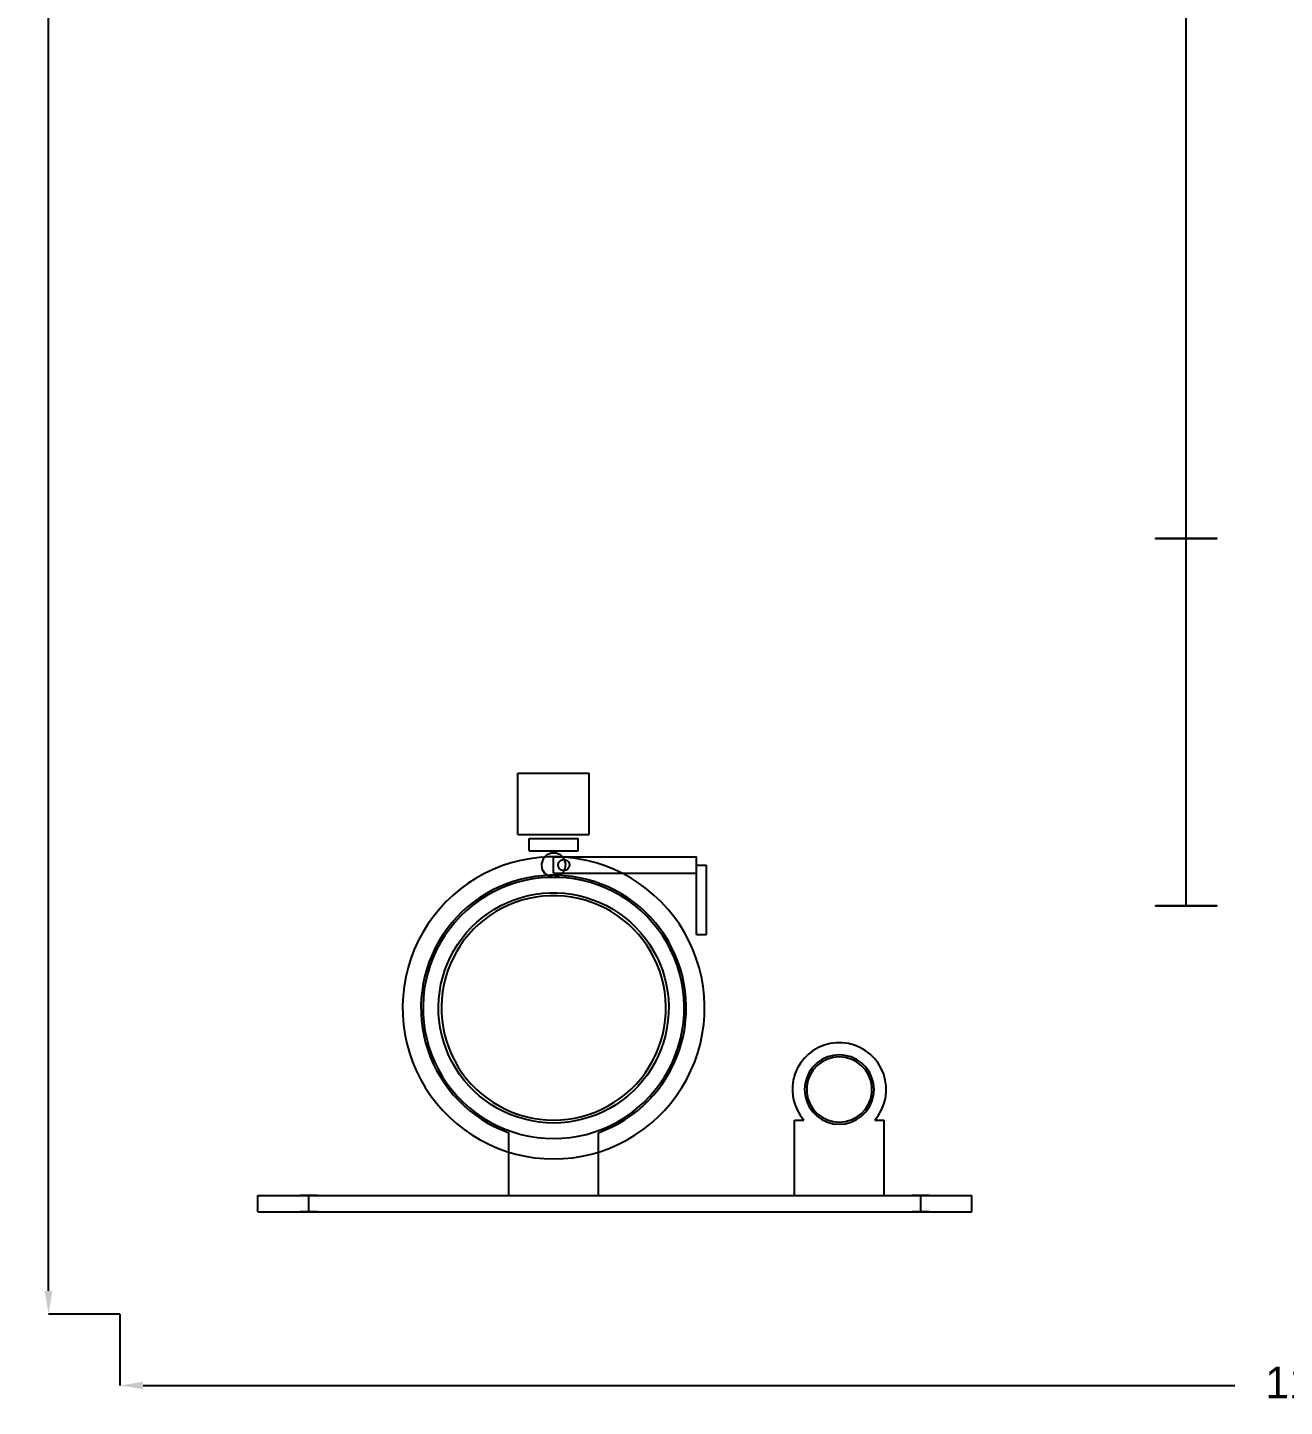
# Model space of a CAD drawing. Header units: millimetres. Extents: x -45 to 3370, y -2176 to 1921.
# Drawn here: x 2139 to 2755, y -45 to 630 of the extents above; entities that cross this region are included whole.
import ezdxf

# ---------------------------------------------------------------- set-up
doc = ezdxf.new("R2010")
doc.units = ezdxf.units.MM
doc.layers.add('DIMENSIONS', color=7, linetype='Continuous')
doc.layers.add('RIGHT', color=7, linetype='Continuous')
doc.dimstyles.get("Standard").update_dxf_attribs({"dimtxt": 2.5, "dimasz": 2.5, "dimexe": 1.25, "dimexo": 0.625, "dimtad": 1, "dimcen": 2.5, "dimazin": 3, "dimtfac": 1, "dimtmove": 0, "dimatfit": 3})

# ---------------------------------------------------------------- blocks, each defined once
blk = doc.blocks.new('_CLOSEDFILLED')
at = {"color": 0, "linetype": 'BYBLOCK'}
blk.add_solid([(-1, 0.164), (0, 0), (-1, -0.164)], dxfattribs=at)
blk = doc.blocks.new('*D5')
at = {"color": 7}
for p, q in [((2184, 0), (2184, -35)), ((3370.5, 0), (3370.5, -35)), ((2195.3, -35), (2730.31, -35)), ((2824.19, -35), (3359.2, -35))]:
    blk.add_line(p, q, dxfattribs=at)
at = {"layer": 'Defpoints'}
for p in [(2184, 0), (3370.5, 0), (2184, -35)]:
    blk.add_point(p, dxfattribs=at)
at = {"layer": 'DIMENSIONS', "color": 7, "xscale": 11.3, "yscale": 11.3, "rotation": 180}
blk.add_blockref('_CLOSEDFILLED', (2184, -35), dxfattribs=at)
at = {"layer": 'DIMENSIONS', "color": 7, "xscale": 11.3, "yscale": 11.3}
blk.add_blockref('_CLOSEDFILLED', (3370.5, -35), dxfattribs=at)
at = {"layer": 'DIMENSIONS', "color": 7, "insert": (2777.25, -35), "char_height": 15.646, "attachment_point": 5}
blk.add_mtext('1186,5', dxfattribs=at)
blk = doc.blocks.new('*D6')
at = {"color": 7}
for p, q in [((2184, 1880), (2149, 1880)), ((2149, 971.29), (2149, 1868.7)), ((2149, 11.3), (2149, 908.71)), ((2184, 0), (2149, 0))]:
    blk.add_line(p, q, dxfattribs=at)
at = {"layer": 'Defpoints'}
for p in [(2184, 1880), (2149, 0), (2184, 0)]:
    blk.add_point(p, dxfattribs=at)
at = {"layer": 'DIMENSIONS', "color": 7, "xscale": 11.3, "yscale": 11.3}
for p, rotation in [((2149, 1880), 90), ((2149, 0), 270)]:
    blk.add_blockref('_CLOSEDFILLED', p, dxfattribs=dict(at, rotation=rotation))
at = {"layer": 'DIMENSIONS', "color": 7, "insert": (2149, 940), "char_height": 15.646, "attachment_point": 5, "rotation": 90}
blk.add_mtext('1880', dxfattribs=at)

msp = doc.modelspace()

# ---------------------------------------------------------------- linework, layer by layer
at = {"layer": 'RIGHT'}
for points in [[(2706.5, 380), (2706.5, 1450)], [(2706.5, 380), (2709.426, 380), (2712.24, 380), (2714.834, 380), (2717.107, 380), (2718.972, 380), (2720.358, 380), (2721.212, 380), (2721.5, 380), (2721.212, 380), (2720.358, 380), (2718.972, 380), (2717.107, 380), (2714.834, 380), (2712.24, 380), (2709.426, 380), (2706.5, 380), (2703.574, 380), (2700.76, 380), (2698.166, 380), (2695.893, 380), (2694.028, 380), (2692.642, 380), (2691.788, 380), (2691.5, 380), (2691.788, 380), (2692.642, 380), (2694.028, 380), (2695.893, 380), (2698.166, 380), (2700.76, 380), (2703.574, 380), (2706.5, 380)], [(2706.5, 380), (2708.127, 380), (2709.473, 380), (2710.304, 380), (2710.478, 380), (2709.964, 380), (2708.851, 380), (2707.332, 380), (2705.668, 380), (2704.149, 380), (2703.036, 380), (2702.522, 380), (2702.696, 380), (2703.527, 380), (2704.873, 380), (2706.5, 380)], [(2706.5, 200), (2706.5, 380)], [(2379, 235), (2379, 265)], [(2379, 265), (2414, 265)], [(2379, 235), (2379, 265)], [(2379, 265), (2414, 265)], [(2414, 235), (2414, 265)], [(2414, 235), (2414, 265)], [(2379, 235), (2414, 235)], [(2379, 235), (2414, 235)], [(2384.5, 227), (2384.5, 233)], [(2384.5, 233), (2408.5, 233)], [(2384.5, 227), (2384.5, 233)], [(2384.5, 233), (2408.5, 233)], [(2408.5, 227), (2408.5, 233)], [(2408.5, 227), (2408.5, 233)], [(2396.5, 76), (2401.193, 76.149), (2405.868, 76.595), (2410.505, 77.337), (2415.085, 78.372), (2419.59, 79.695), (2424.003, 81.301), (2428.305, 83.183), (2432.479, 85.335), (2436.507, 87.747), (2440.375, 90.41), (2444.066, 93.313), (2447.566, 96.444), (2450.86, 99.79), (2453.935, 103.339), (2456.779, 107.076), (2459.38, 110.985), (2461.728, 115.052), (2463.813, 119.259), (2465.627, 123.59), (2467.163, 128.028), (2468.414, 132.554), (2469.376, 137.15), (2470.044, 141.798), (2470.416, 146.479), (2470.491, 151.174), (2470.267, 155.864), (2469.747, 160.531), (2468.931, 165.156), (2467.824, 169.719), (2466.43, 174.203), (2464.754, 178.59), (2462.804, 182.861), (2460.586, 187), (2458.11, 190.99), (2455.386, 194.815), (2452.425, 198.46), (2449.239, 201.909), (2445.841, 205.15), (2442.244, 208.168), (2438.462, 210.952), (2434.512, 213.491), (2430.409, 215.774), (2426.169, 217.792), (2421.809, 219.537), (2417.348, 221.002), (2412.803, 222.182), (2408.192, 223.07), (2403.534, 223.665), (2398.848, 223.963), (2394.152, 223.963), (2389.466, 223.665), (2384.808, 223.07), (2380.197, 222.182), (2375.652, 221.002), (2371.191, 219.537), (2366.831, 217.792), (2362.591, 215.774), (2358.488, 213.491), (2354.538, 210.952), (2350.756, 208.168), (2347.159, 205.15), (2343.761, 201.909), (2340.575, 198.46), (2337.614, 194.815), (2334.89, 190.99), (2332.414, 187), (2330.196, 182.861), (2328.246, 178.59), (2326.57, 174.203), (2325.176, 169.719), (2324.069, 165.156), (2323.253, 160.531), (2322.733, 155.864), (2322.509, 151.174), (2322.584, 146.479), (2322.956, 141.798), (2323.624, 137.15), (2324.586, 132.554), (2325.837, 128.028), (2327.373, 123.59), (2329.187, 119.259), (2331.272, 115.052), (2333.62, 110.985), (2336.221, 107.076), (2339.065, 103.339), (2342.14, 99.79), (2345.434, 96.444), (2348.934, 93.313), (2352.625, 90.41), (2356.493, 87.747), (2360.521, 85.335), (2364.695, 83.183), (2368.997, 81.301), (2373.41, 79.695), (2377.915, 78.372), (2382.495, 77.337), (2387.132, 76.595), (2391.807, 76.149), (2396.5, 76)], [(2396.5, 76), (2401.193, 76.149), (2405.868, 76.595), (2410.505, 77.337), (2415.085, 78.372), (2419.59, 79.695), (2424.003, 81.301), (2428.305, 83.183), (2432.479, 85.335), (2436.507, 87.747), (2440.375, 90.41), (2444.066, 93.313), (2447.566, 96.444), (2450.86, 99.79), (2453.935, 103.339), (2456.779, 107.076), (2459.38, 110.985), (2461.728, 115.052), (2463.813, 119.259), (2465.627, 123.59), (2467.163, 128.028), (2468.414, 132.554), (2469.376, 137.15), (2470.044, 141.798), (2470.416, 146.479), (2470.491, 151.174), (2470.267, 155.864), (2469.747, 160.531), (2468.931, 165.156), (2467.824, 169.719), (2466.43, 174.203), (2464.754, 178.59), (2462.804, 182.861), (2460.586, 187), (2458.11, 190.99), (2455.386, 194.815), (2452.425, 198.46), (2449.239, 201.909), (2445.841, 205.15), (2442.244, 208.168), (2438.462, 210.952), (2434.512, 213.491), (2430.409, 215.774), (2426.169, 217.792), (2421.809, 219.537), (2417.348, 221.002), (2412.803, 222.182), (2408.192, 223.07), (2403.534, 223.665), (2398.848, 223.963), (2394.152, 223.963), (2389.466, 223.665), (2384.808, 223.07), (2380.197, 222.182), (2375.652, 221.002), (2371.191, 219.537), (2366.831, 217.792), (2362.591, 215.774), (2358.488, 213.491), (2354.538, 210.952), (2350.756, 208.168), (2347.159, 205.15), (2343.761, 201.909), (2340.575, 198.46), (2337.614, 194.815), (2334.89, 190.99), (2332.414, 187), (2330.196, 182.861), (2328.246, 178.59), (2326.57, 174.203), (2325.176, 169.719), (2324.069, 165.156), (2323.253, 160.531), (2322.733, 155.864), (2322.509, 151.174), (2322.584, 146.479), (2322.956, 141.798), (2323.624, 137.15), (2324.586, 132.554), (2325.837, 128.028), (2327.373, 123.59), (2329.187, 119.259), (2331.272, 115.052), (2333.62, 110.985), (2336.221, 107.076), (2339.065, 103.339), (2342.14, 99.79), (2345.434, 96.444), (2348.934, 93.313), (2352.625, 90.41), (2356.493, 87.747), (2360.521, 85.335), (2364.695, 83.183), (2368.997, 81.301), (2373.41, 79.695), (2377.915, 78.372), (2382.495, 77.337), (2387.132, 76.595), (2391.807, 76.149), (2396.5, 76)], [(2384.5, 227), (2408.5, 227)], [(2384.5, 227), (2408.5, 227)], [(2396.5, 214), (2398.94, 214.519), (2400.959, 215.985), (2402.206, 218.146), (2402.467, 220.627), (2401.696, 223), (2400.027, 224.854), (2397.747, 225.869), (2395.253, 225.869), (2392.973, 224.854), (2391.304, 223), (2390.533, 220.627), (2390.794, 218.146), (2392.041, 215.985), (2394.06, 214.519), (2396.5, 214)], [(2396.5, 214), (2398.94, 214.519), (2400.959, 215.985), (2402.206, 218.146), (2402.467, 220.627), (2401.696, 223), (2400.027, 224.854), (2397.747, 225.869), (2395.253, 225.869), (2392.973, 224.854), (2391.304, 223), (2390.533, 220.627), (2390.794, 218.146), (2392.041, 215.985), (2394.06, 214.519), (2396.5, 214)], [(2396.5, 216), (2396.5, 224)], [(2396.5, 224), (2466.5, 224)], [(2396.5, 216), (2396.5, 224)], [(2396.5, 224), (2466.5, 224)], [(2466.5, 216), (2466.5, 224)], [(2466.5, 216), (2466.5, 224)], [(2401.5, 217.25), (2400.381, 217.488), (2399.456, 218.16), (2398.885, 219.15), (2398.765, 220.287), (2399.118, 221.375), (2399.884, 222.225), (2400.928, 222.69), (2402.072, 222.69), (2403.116, 222.225), (2403.882, 221.375), (2404.235, 220.287), (2404.115, 219.15), (2403.544, 218.16), (2402.619, 217.488), (2401.5, 217.25)], [(2401.5, 217.25), (2400.381, 217.488), (2399.456, 218.16), (2398.885, 219.15), (2398.765, 220.287), (2399.118, 221.375), (2399.884, 222.225), (2400.928, 222.69), (2402.072, 222.69), (2403.116, 222.225), (2403.882, 221.375), (2404.235, 220.287), (2404.115, 219.15), (2403.544, 218.16), (2402.619, 217.488), (2401.5, 217.25)], [(2466.5, 186), (2466.5, 220)], [(2466.5, 220), (2471.5, 220)], [(2466.5, 186), (2466.5, 220)], [(2466.5, 220), (2471.5, 220)], [(2471.5, 186), (2471.5, 220)], [(2471.5, 186), (2471.5, 220)], [(2418.5, 88.836), (2421.918, 90.176), (2425.255, 91.707), (2428.501, 93.423), (2431.644, 95.32), (2434.675, 97.392), (2437.585, 99.631), (2440.363, 102.031), (2443.002, 104.584), (2445.492, 107.282), (2447.825, 110.116), (2449.995, 113.078), (2451.995, 116.157), (2453.817, 119.345), (2455.456, 122.63), (2456.908, 126.002), (2458.166, 129.451), (2459.228, 132.966), (2460.09, 136.534), (2460.749, 140.146), (2461.203, 143.789), (2461.45, 147.453), (2461.49, 151.124), (2461.323, 154.791), (2460.949, 158.444), (2460.37, 162.069), (2459.586, 165.656), (2458.602, 169.193), (2457.419, 172.669), (2456.042, 176.072), (2454.475, 179.392), (2452.723, 182.619), (2450.792, 185.741), (2448.687, 188.75), (2446.416, 191.634), (2443.986, 194.386), (2441.404, 196.996), (2438.679, 199.457), (2435.819, 201.759), (2432.834, 203.897), (2429.733, 205.862), (2426.526, 207.649), (2423.223, 209.253), (2419.835, 210.667), (2416.372, 211.888), (2412.846, 212.911), (2409.268, 213.734), (2405.649, 214.353), (2402.001, 214.767), (2398.336, 214.974), (2394.664, 214.974), (2390.999, 214.767), (2387.351, 214.353), (2383.732, 213.734), (2380.154, 212.911), (2376.628, 211.888), (2373.165, 210.667), (2369.777, 209.253), (2366.474, 207.649), (2363.267, 205.862), (2360.166, 203.897), (2357.181, 201.759), (2354.321, 199.457), (2351.596, 196.996), (2349.014, 194.386), (2346.584, 191.634), (2344.313, 188.75), (2342.208, 185.741), (2340.277, 182.619), (2338.525, 179.392), (2336.958, 176.072), (2335.581, 172.669), (2334.398, 169.193), (2333.414, 165.656), (2332.63, 162.069), (2332.051, 158.444), (2331.677, 154.791), (2331.51, 151.124), (2331.55, 147.453), (2331.797, 143.789), (2332.251, 140.146), (2332.91, 136.534), (2333.772, 132.966), (2334.834, 129.451), (2336.092, 126.002), (2337.544, 122.63), (2339.183, 119.345), (2341.005, 116.157), (2343.005, 113.078), (2345.175, 110.116), (2347.508, 107.282), (2349.998, 104.584), (2352.637, 102.031), (2355.415, 99.631), (2358.325, 97.392), (2361.356, 95.32), (2364.499, 93.423), (2367.745, 91.707), (2371.082, 90.176), (2374.5, 88.836)], [(2418.5, 88.836), (2421.918, 90.176), (2425.255, 91.707), (2428.501, 93.423), (2431.644, 95.32), (2434.675, 97.392), (2437.585, 99.631), (2440.363, 102.031), (2443.002, 104.584), (2445.492, 107.282), (2447.825, 110.116), (2449.995, 113.078), (2451.995, 116.157), (2453.817, 119.345), (2455.456, 122.63), (2456.908, 126.002), (2458.166, 129.451), (2459.228, 132.966), (2460.09, 136.534), (2460.749, 140.146), (2461.203, 143.789), (2461.45, 147.453), (2461.49, 151.124), (2461.323, 154.791), (2460.949, 158.444), (2460.37, 162.069), (2459.586, 165.656), (2458.602, 169.193), (2457.419, 172.669), (2456.042, 176.072), (2454.475, 179.392), (2452.723, 182.619), (2450.792, 185.741), (2448.687, 188.75), (2446.416, 191.634), (2443.986, 194.386), (2441.404, 196.996), (2438.679, 199.457), (2435.819, 201.759), (2432.834, 203.897), (2429.733, 205.862), (2426.526, 207.649), (2423.223, 209.253), (2419.835, 210.667), (2416.372, 211.888), (2412.846, 212.911), (2409.268, 213.734), (2405.649, 214.353), (2402.001, 214.767), (2398.336, 214.974), (2394.664, 214.974), (2390.999, 214.767), (2387.351, 214.353), (2383.732, 213.734), (2380.154, 212.911), (2376.628, 211.888), (2373.165, 210.667), (2369.777, 209.253), (2366.474, 207.649), (2363.267, 205.862), (2360.166, 203.897), (2357.181, 201.759), (2354.321, 199.457), (2351.596, 196.996), (2349.014, 194.386), (2346.584, 191.634), (2344.313, 188.75), (2342.208, 185.741), (2340.277, 182.619), (2338.525, 179.392), (2336.958, 176.072), (2335.581, 172.669), (2334.398, 169.193), (2333.414, 165.656), (2332.63, 162.069), (2332.051, 158.444), (2331.677, 154.791), (2331.51, 151.124), (2331.55, 147.453), (2331.797, 143.789), (2332.251, 140.146), (2332.91, 136.534), (2333.772, 132.966), (2334.834, 129.451), (2336.092, 126.002), (2337.544, 122.63), (2339.183, 119.345), (2341.005, 116.157), (2343.005, 113.078), (2345.175, 110.116), (2347.508, 107.282), (2349.998, 104.584), (2352.637, 102.031), (2355.415, 99.631), (2358.325, 97.392), (2361.356, 95.32), (2364.499, 93.423), (2367.745, 91.707), (2371.082, 90.176), (2374.5, 88.836)], [(2418.5, 88.836), (2421.918, 90.176), (2425.255, 91.707), (2428.501, 93.423), (2431.644, 95.32), (2434.675, 97.392), (2437.585, 99.631), (2440.363, 102.031), (2443.002, 104.584), (2445.492, 107.282), (2447.825, 110.116), (2449.995, 113.078), (2451.995, 116.157), (2453.817, 119.345), (2455.456, 122.63), (2456.908, 126.002), (2458.166, 129.451), (2459.228, 132.966), (2460.09, 136.534), (2460.749, 140.146), (2461.203, 143.789), (2461.45, 147.453), (2461.49, 151.124), (2461.323, 154.791), (2460.949, 158.444), (2460.37, 162.069), (2459.586, 165.656), (2458.602, 169.193), (2457.419, 172.669), (2456.042, 176.072), (2454.475, 179.392), (2452.723, 182.619), (2450.792, 185.741), (2448.687, 188.75), (2446.416, 191.634), (2443.986, 194.386), (2441.404, 196.996), (2438.679, 199.457), (2435.819, 201.759), (2432.834, 203.897), (2429.733, 205.862), (2426.526, 207.649), (2423.223, 209.253), (2419.835, 210.667), (2416.372, 211.888), (2412.846, 212.911), (2409.268, 213.734), (2405.649, 214.353), (2402.001, 214.767), (2398.336, 214.974), (2394.664, 214.974), (2390.999, 214.767), (2387.351, 214.353), (2383.732, 213.734), (2380.154, 212.911), (2376.628, 211.888), (2373.165, 210.667), (2369.777, 209.253), (2366.474, 207.649), (2363.267, 205.862), (2360.166, 203.897), (2357.181, 201.759), (2354.321, 199.457), (2351.596, 196.996), (2349.014, 194.386), (2346.584, 191.634), (2344.313, 188.75), (2342.208, 185.741), (2340.277, 182.619), (2338.525, 179.392), (2336.958, 176.072), (2335.581, 172.669), (2334.398, 169.193), (2333.414, 165.656), (2332.63, 162.069), (2332.051, 158.444), (2331.677, 154.791), (2331.51, 151.124), (2331.55, 147.453), (2331.797, 143.789), (2332.251, 140.146), (2332.91, 136.534), (2333.772, 132.966), (2334.834, 129.451), (2336.092, 126.002), (2337.544, 122.63), (2339.183, 119.345), (2341.005, 116.157), (2343.005, 113.078), (2345.175, 110.116), (2347.508, 107.282), (2349.998, 104.584), (2352.637, 102.031), (2355.415, 99.631), (2358.325, 97.392), (2361.356, 95.32), (2364.499, 93.423), (2367.745, 91.707), (2371.082, 90.176), (2374.5, 88.836)], [(2418.5, 88.836), (2421.918, 90.176), (2425.255, 91.707), (2428.501, 93.423), (2431.644, 95.32), (2434.675, 97.392), (2437.585, 99.631), (2440.363, 102.031), (2443.002, 104.584), (2445.492, 107.282), (2447.825, 110.116), (2449.995, 113.078), (2451.995, 116.157), (2453.817, 119.345), (2455.456, 122.63), (2456.908, 126.002), (2458.166, 129.451), (2459.228, 132.966), (2460.09, 136.534), (2460.749, 140.146), (2461.203, 143.789), (2461.45, 147.453), (2461.49, 151.124), (2461.323, 154.791), (2460.949, 158.444), (2460.37, 162.069), (2459.586, 165.656), (2458.602, 169.193), (2457.419, 172.669), (2456.042, 176.072), (2454.475, 179.392), (2452.723, 182.619), (2450.792, 185.741), (2448.687, 188.75), (2446.416, 191.634), (2443.986, 194.386), (2441.404, 196.996), (2438.679, 199.457), (2435.819, 201.759), (2432.834, 203.897), (2429.733, 205.862), (2426.526, 207.649), (2423.223, 209.253), (2419.835, 210.667), (2416.372, 211.888), (2412.846, 212.911), (2409.268, 213.734), (2405.649, 214.353), (2402.001, 214.767), (2398.336, 214.974), (2394.664, 214.974), (2390.999, 214.767), (2387.351, 214.353), (2383.732, 213.734), (2380.154, 212.911), (2376.628, 211.888), (2373.165, 210.667), (2369.777, 209.253), (2366.474, 207.649), (2363.267, 205.862), (2360.166, 203.897), (2357.181, 201.759), (2354.321, 199.457), (2351.596, 196.996), (2349.014, 194.386), (2346.584, 191.634), (2344.313, 188.75), (2342.208, 185.741), (2340.277, 182.619), (2338.525, 179.392), (2336.958, 176.072), (2335.581, 172.669), (2334.398, 169.193), (2333.414, 165.656), (2332.63, 162.069), (2332.051, 158.444), (2331.677, 154.791), (2331.51, 151.124), (2331.55, 147.453), (2331.797, 143.789), (2332.251, 140.146), (2332.91, 136.534), (2333.772, 132.966), (2334.834, 129.451), (2336.092, 126.002), (2337.544, 122.63), (2339.183, 119.345), (2341.005, 116.157), (2343.005, 113.078), (2345.175, 110.116), (2347.508, 107.282), (2349.998, 104.584), (2352.637, 102.031), (2355.415, 99.631), (2358.325, 97.392), (2361.356, 95.32), (2364.499, 93.423), (2367.745, 91.707), (2371.082, 90.176), (2374.5, 88.836)], [(2396.5, 86), (2400.559, 86.129), (2404.602, 86.515), (2408.612, 87.157), (2412.573, 88.051), (2416.47, 89.195), (2420.286, 90.584), (2424.007, 92.213), (2427.617, 94.074), (2431.101, 96.16), (2434.446, 98.463), (2437.638, 100.973), (2440.665, 103.681), (2443.514, 106.575), (2446.173, 109.645), (2448.633, 112.876), (2450.882, 116.258), (2452.913, 119.775), (2454.716, 123.413), (2456.285, 127.159), (2457.614, 130.997), (2458.696, 134.911), (2459.528, 138.887), (2460.106, 142.906), (2460.428, 146.955), (2460.492, 151.015), (2460.299, 155.072), (2459.849, 159.108), (2459.143, 163.108), (2458.186, 167.054), (2456.98, 170.932), (2455.531, 174.726), (2453.844, 178.42), (2451.926, 182), (2449.784, 185.451), (2447.429, 188.759), (2444.868, 191.911), (2442.112, 194.894), (2439.173, 197.697), (2436.062, 200.307), (2432.792, 202.715), (2429.375, 204.911), (2425.826, 206.885), (2422.16, 208.631), (2418.389, 210.14), (2414.531, 211.408), (2410.6, 212.428), (2406.612, 213.196), (2402.584, 213.71), (2398.531, 213.968), (2394.469, 213.968), (2390.416, 213.71), (2386.388, 213.196), (2382.4, 212.428), (2378.469, 211.408), (2374.611, 210.14), (2370.84, 208.631), (2367.174, 206.885), (2363.625, 204.911), (2360.208, 202.715), (2356.938, 200.307), (2353.827, 197.697), (2350.888, 194.894), (2348.132, 191.911), (2345.571, 188.759), (2343.216, 185.451), (2341.074, 182), (2339.156, 178.42), (2337.469, 174.726), (2336.02, 170.932), (2334.814, 167.054), (2333.857, 163.108), (2333.151, 159.108), (2332.701, 155.072), (2332.508, 151.015), (2332.572, 146.955), (2332.894, 142.906), (2333.472, 138.887), (2334.304, 134.911), (2335.386, 130.997), (2336.715, 127.159), (2338.284, 123.413), (2340.087, 119.775), (2342.118, 116.258), (2344.367, 112.876), (2346.827, 109.645), (2349.486, 106.575), (2352.335, 103.681), (2355.362, 100.973), (2358.554, 98.463), (2361.899, 96.16), (2365.383, 94.074), (2368.993, 92.213), (2372.714, 90.584), (2376.53, 89.195), (2380.427, 88.051), (2384.388, 87.157), (2388.398, 86.515), (2392.441, 86.129), (2396.5, 86)], [(2396.5, 86), (2400.559, 86.129), (2404.602, 86.515), (2408.612, 87.157), (2412.573, 88.051), (2416.47, 89.195), (2420.286, 90.584), (2424.007, 92.213), (2427.617, 94.074), (2431.101, 96.16), (2434.446, 98.463), (2437.638, 100.973), (2440.665, 103.681), (2443.514, 106.575), (2446.173, 109.645), (2448.633, 112.876), (2450.882, 116.258), (2452.913, 119.775), (2454.716, 123.413), (2456.285, 127.159), (2457.614, 130.997), (2458.696, 134.911), (2459.528, 138.887), (2460.106, 142.906), (2460.428, 146.955), (2460.492, 151.015), (2460.299, 155.072), (2459.849, 159.108), (2459.143, 163.108), (2458.186, 167.054), (2456.98, 170.932), (2455.531, 174.726), (2453.844, 178.42), (2451.926, 182), (2449.784, 185.451), (2447.429, 188.759), (2444.868, 191.911), (2442.112, 194.894), (2439.173, 197.697), (2436.062, 200.307), (2432.792, 202.715), (2429.375, 204.911), (2425.826, 206.885), (2422.16, 208.631), (2418.389, 210.14), (2414.531, 211.408), (2410.6, 212.428), (2406.612, 213.196), (2402.584, 213.71), (2398.531, 213.968), (2394.469, 213.968), (2390.416, 213.71), (2386.388, 213.196), (2382.4, 212.428), (2378.469, 211.408), (2374.611, 210.14), (2370.84, 208.631), (2367.174, 206.885), (2363.625, 204.911), (2360.208, 202.715), (2356.938, 200.307), (2353.827, 197.697), (2350.888, 194.894), (2348.132, 191.911), (2345.571, 188.759), (2343.216, 185.451), (2341.074, 182), (2339.156, 178.42), (2337.469, 174.726), (2336.02, 170.932), (2334.814, 167.054), (2333.857, 163.108), (2333.151, 159.108), (2332.701, 155.072), (2332.508, 151.015), (2332.572, 146.955), (2332.894, 142.906), (2333.472, 138.887), (2334.304, 134.911), (2335.386, 130.997), (2336.715, 127.159), (2338.284, 123.413), (2340.087, 119.775), (2342.118, 116.258), (2344.367, 112.876), (2346.827, 109.645), (2349.486, 106.575), (2352.335, 103.681), (2355.362, 100.973), (2358.554, 98.463), (2361.899, 96.16), (2365.383, 94.074), (2368.993, 92.213), (2372.714, 90.584), (2376.53, 89.195), (2380.427, 88.051), (2384.388, 87.157), (2388.398, 86.515), (2392.441, 86.129), (2396.5, 86)], [(2396.5, 216), (2466.5, 216)], [(2396.5, 216), (2466.5, 216)], [(2396.5, 93.6), (2392.923, 93.714), (2389.36, 94.054), (2385.826, 94.619), (2382.335, 95.408), (2378.901, 96.416), (2375.538, 97.64), (2372.26, 99.075), (2369.079, 100.715), (2366.008, 102.553), (2363.06, 104.583), (2360.247, 106.795), (2357.58, 109.181), (2355.069, 111.732), (2352.725, 114.437), (2350.558, 117.285), (2348.575, 120.264), (2346.786, 123.364), (2345.197, 126.571), (2343.814, 129.872), (2342.644, 133.254), (2341.69, 136.703), (2340.957, 140.206), (2340.448, 143.749), (2340.164, 147.316), (2340.107, 150.895), (2340.277, 154.47), (2340.674, 158.027), (2341.296, 161.551), (2342.139, 165.029), (2343.202, 168.447), (2344.479, 171.79), (2345.966, 175.045), (2347.656, 178.2), (2349.543, 181.241), (2351.619, 184.156), (2353.876, 186.934), (2356.304, 189.563), (2358.894, 192.033), (2361.636, 194.333), (2364.518, 196.455), (2367.529, 198.39), (2370.656, 200.13), (2373.888, 201.669), (2377.21, 202.999), (2380.61, 204.115), (2384.074, 205.014), (2387.589, 205.692), (2391.139, 206.145), (2394.711, 206.372), (2398.289, 206.372), (2401.861, 206.145), (2405.411, 205.692), (2408.926, 205.014), (2412.39, 204.115), (2415.79, 202.999), (2419.112, 201.669), (2422.344, 200.13), (2425.471, 198.39), (2428.482, 196.455), (2431.364, 194.333), (2434.106, 192.033), (2436.696, 189.563), (2439.124, 186.934), (2441.381, 184.156), (2443.457, 181.241), (2445.344, 178.2), (2447.034, 175.045), (2448.521, 171.79), (2449.798, 168.447), (2450.861, 165.029), (2451.704, 161.551), (2452.326, 158.027), (2452.723, 154.47), (2452.893, 150.895), (2452.836, 147.316), (2452.552, 143.749), (2452.043, 140.206), (2451.31, 136.703), (2450.356, 133.254), (2449.186, 129.872), (2447.803, 126.571), (2446.214, 123.364), (2444.425, 120.264), (2442.442, 117.285), (2440.275, 114.437), (2437.931, 111.732), (2435.42, 109.181), (2432.753, 106.795), (2429.94, 104.583), (2426.992, 102.553), (2423.921, 100.715), (2420.74, 99.075), (2417.462, 97.64), (2414.099, 96.416), (2410.665, 95.408), (2407.174, 94.619), (2403.64, 94.054), (2400.077, 93.714), (2396.5, 93.6)], [(2396.5, 93.6), (2392.923, 93.714), (2389.36, 94.054), (2385.826, 94.619), (2382.335, 95.408), (2378.901, 96.416), (2375.538, 97.64), (2372.26, 99.075), (2369.079, 100.715), (2366.008, 102.553), (2363.06, 104.583), (2360.247, 106.795), (2357.58, 109.181), (2355.069, 111.732), (2352.725, 114.437), (2350.558, 117.285), (2348.575, 120.264), (2346.786, 123.364), (2345.197, 126.571), (2343.814, 129.872), (2342.644, 133.254), (2341.69, 136.703), (2340.957, 140.206), (2340.448, 143.749), (2340.164, 147.316), (2340.107, 150.895), (2340.277, 154.47), (2340.674, 158.027), (2341.296, 161.551), (2342.139, 165.029), (2343.202, 168.447), (2344.479, 171.79), (2345.966, 175.045), (2347.656, 178.2), (2349.543, 181.241), (2351.619, 184.156), (2353.876, 186.934), (2356.304, 189.563), (2358.894, 192.033), (2361.636, 194.333), (2364.518, 196.455), (2367.529, 198.39), (2370.656, 200.13), (2373.888, 201.669), (2377.21, 202.999), (2380.61, 204.115), (2384.074, 205.014), (2387.589, 205.692), (2391.139, 206.145), (2394.711, 206.372), (2398.289, 206.372), (2401.861, 206.145), (2405.411, 205.692), (2408.926, 205.014), (2412.39, 204.115), (2415.79, 202.999), (2419.112, 201.669), (2422.344, 200.13), (2425.471, 198.39), (2428.482, 196.455), (2431.364, 194.333), (2434.106, 192.033), (2436.696, 189.563), (2439.124, 186.934), (2441.381, 184.156), (2443.457, 181.241), (2445.344, 178.2), (2447.034, 175.045), (2448.521, 171.79), (2449.798, 168.447), (2450.861, 165.029), (2451.704, 161.551), (2452.326, 158.027), (2452.723, 154.47), (2452.893, 150.895), (2452.836, 147.316), (2452.552, 143.749), (2452.043, 140.206), (2451.31, 136.703), (2450.356, 133.254), (2449.186, 129.872), (2447.803, 126.571), (2446.214, 123.364), (2444.425, 120.264), (2442.442, 117.285), (2440.275, 114.437), (2437.931, 111.732), (2435.42, 109.181), (2432.753, 106.795), (2429.94, 104.583), (2426.992, 102.553), (2423.921, 100.715), (2420.74, 99.075), (2417.462, 97.64), (2414.099, 96.416), (2410.665, 95.408), (2407.174, 94.619), (2403.64, 94.054), (2400.077, 93.714), (2396.5, 93.6)], [(2396.5, 93.6), (2392.923, 93.714), (2389.36, 94.054), (2385.826, 94.619), (2382.335, 95.408), (2378.901, 96.416), (2375.538, 97.64), (2372.26, 99.075), (2369.079, 100.715), (2366.008, 102.553), (2363.06, 104.583), (2360.247, 106.795), (2357.58, 109.181), (2355.069, 111.732), (2352.725, 114.437), (2350.558, 117.285), (2348.575, 120.264), (2346.786, 123.364), (2345.197, 126.571), (2343.814, 129.872), (2342.644, 133.254), (2341.69, 136.703), (2340.957, 140.206), (2340.448, 143.749), (2340.164, 147.316), (2340.107, 150.895), (2340.277, 154.47), (2340.674, 158.027), (2341.296, 161.551), (2342.139, 165.029), (2343.202, 168.447), (2344.479, 171.79), (2345.966, 175.045), (2347.656, 178.2), (2349.543, 181.241), (2351.619, 184.156), (2353.876, 186.934), (2356.304, 189.563), (2358.894, 192.033), (2361.636, 194.333), (2364.518, 196.455), (2367.529, 198.39), (2370.656, 200.13), (2373.888, 201.669), (2377.21, 202.999), (2380.61, 204.115), (2384.074, 205.014), (2387.589, 205.692), (2391.139, 206.145), (2394.711, 206.372), (2398.289, 206.372), (2401.861, 206.145), (2405.411, 205.692), (2408.926, 205.014), (2412.39, 204.115), (2415.79, 202.999), (2419.112, 201.669), (2422.344, 200.13), (2425.471, 198.39), (2428.482, 196.455), (2431.364, 194.333), (2434.106, 192.033), (2436.696, 189.563), (2439.124, 186.934), (2441.381, 184.156), (2443.457, 181.241), (2445.344, 178.2), (2447.034, 175.045), (2448.521, 171.79), (2449.798, 168.447), (2450.861, 165.029), (2451.704, 161.551), (2452.326, 158.027), (2452.723, 154.47), (2452.893, 150.895), (2452.836, 147.316), (2452.552, 143.749), (2452.043, 140.206), (2451.31, 136.703), (2450.356, 133.254), (2449.186, 129.872), (2447.803, 126.571), (2446.214, 123.364), (2444.425, 120.264), (2442.442, 117.285), (2440.275, 114.437), (2437.931, 111.732), (2435.42, 109.181), (2432.753, 106.795), (2429.94, 104.583), (2426.992, 102.553), (2423.921, 100.715), (2420.74, 99.075), (2417.462, 97.64), (2414.099, 96.416), (2410.665, 95.408), (2407.174, 94.619), (2403.64, 94.054), (2400.077, 93.714), (2396.5, 93.6)], [(2396.5, 93.6), (2392.923, 93.714), (2389.36, 94.054), (2385.826, 94.619), (2382.335, 95.408), (2378.901, 96.416), (2375.538, 97.64), (2372.26, 99.075), (2369.079, 100.715), (2366.008, 102.553), (2363.06, 104.583), (2360.247, 106.795), (2357.58, 109.181), (2355.069, 111.732), (2352.725, 114.437), (2350.558, 117.285), (2348.575, 120.264), (2346.786, 123.364), (2345.197, 126.571), (2343.814, 129.872), (2342.644, 133.254), (2341.69, 136.703), (2340.957, 140.206), (2340.448, 143.749), (2340.164, 147.316), (2340.107, 150.895), (2340.277, 154.47), (2340.674, 158.027), (2341.296, 161.551), (2342.139, 165.029), (2343.202, 168.447), (2344.479, 171.79), (2345.966, 175.045), (2347.656, 178.2), (2349.543, 181.241), (2351.619, 184.156), (2353.876, 186.934), (2356.304, 189.563), (2358.894, 192.033), (2361.636, 194.333), (2364.518, 196.455), (2367.529, 198.39), (2370.656, 200.13), (2373.888, 201.669), (2377.21, 202.999), (2380.61, 204.115), (2384.074, 205.014), (2387.589, 205.692), (2391.139, 206.145), (2394.711, 206.372), (2398.289, 206.372), (2401.861, 206.145), (2405.411, 205.692), (2408.926, 205.014), (2412.39, 204.115), (2415.79, 202.999), (2419.112, 201.669), (2422.344, 200.13), (2425.471, 198.39), (2428.482, 196.455), (2431.364, 194.333), (2434.106, 192.033), (2436.696, 189.563), (2439.124, 186.934), (2441.381, 184.156), (2443.457, 181.241), (2445.344, 178.2), (2447.034, 175.045), (2448.521, 171.79), (2449.798, 168.447), (2450.861, 165.029), (2451.704, 161.551), (2452.326, 158.027), (2452.723, 154.47), (2452.893, 150.895), (2452.836, 147.316), (2452.552, 143.749), (2452.043, 140.206), (2451.31, 136.703), (2450.356, 133.254), (2449.186, 129.872), (2447.803, 126.571), (2446.214, 123.364), (2444.425, 120.264), (2442.442, 117.285), (2440.275, 114.437), (2437.931, 111.732), (2435.42, 109.181), (2432.753, 106.795), (2429.94, 104.583), (2426.992, 102.553), (2423.921, 100.715), (2420.74, 99.075), (2417.462, 97.64), (2414.099, 96.416), (2410.665, 95.408), (2407.174, 94.619), (2403.64, 94.054), (2400.077, 93.714), (2396.5, 93.6)], [(2396.5, 95), (2399.988, 95.111), (2403.463, 95.442), (2406.909, 95.994), (2410.313, 96.763), (2413.662, 97.746), (2416.941, 98.94), (2420.139, 100.339), (2423.241, 101.938), (2426.235, 103.731), (2429.11, 105.71), (2431.853, 107.868), (2434.454, 110.195), (2436.903, 112.682), (2439.188, 115.32), (2441.302, 118.097), (2443.235, 121.003), (2444.98, 124.025), (2446.53, 127.152), (2447.878, 130.371), (2449.02, 133.669), (2449.95, 137.033), (2450.664, 140.449), (2451.161, 143.904), (2451.438, 147.383), (2451.493, 150.873), (2451.327, 154.359), (2450.94, 157.827), (2450.334, 161.264), (2449.511, 164.656), (2448.475, 167.989), (2447.229, 171.249), (2445.78, 174.424), (2444.131, 177.5), (2442.291, 180.466), (2440.267, 183.309), (2438.066, 186.017), (2435.698, 188.581), (2433.172, 190.99), (2430.499, 193.233), (2427.688, 195.302), (2424.752, 197.189), (2421.702, 198.886), (2418.551, 200.386), (2415.311, 201.683), (2411.995, 202.772), (2408.617, 203.649), (2405.19, 204.309), (2401.728, 204.751), (2398.245, 204.972), (2394.755, 204.972), (2391.272, 204.751), (2387.81, 204.309), (2384.383, 203.649), (2381.005, 202.772), (2377.689, 201.683), (2374.449, 200.386), (2371.298, 198.886), (2368.248, 197.189), (2365.312, 195.302), (2362.501, 193.233), (2359.828, 190.99), (2357.302, 188.581), (2354.934, 186.017), (2352.733, 183.309), (2350.709, 180.466), (2348.869, 177.5), (2347.22, 174.424), (2345.771, 171.249), (2344.525, 167.989), (2343.489, 164.656), (2342.666, 161.264), (2342.06, 157.827), (2341.673, 154.359), (2341.507, 150.873), (2341.562, 147.383), (2341.839, 143.904), (2342.336, 140.449), (2343.05, 137.033), (2343.98, 133.669), (2345.122, 130.371), (2346.47, 127.152), (2348.02, 124.025), (2349.765, 121.003), (2351.698, 118.097), (2353.812, 115.32), (2356.097, 112.682), (2358.546, 110.195), (2361.147, 107.868), (2363.89, 105.71), (2366.765, 103.731), (2369.759, 101.938), (2372.861, 100.339), (2376.059, 98.94), (2379.338, 97.746), (2382.687, 96.763), (2386.091, 95.994), (2389.537, 95.442), (2393.012, 95.111), (2396.5, 95)], [(2396.5, 95), (2399.988, 95.111), (2403.463, 95.442), (2406.909, 95.994), (2410.313, 96.763), (2413.662, 97.746), (2416.941, 98.94), (2420.139, 100.339), (2423.241, 101.938), (2426.235, 103.731), (2429.11, 105.71), (2431.853, 107.868), (2434.454, 110.195), (2436.903, 112.682), (2439.188, 115.32), (2441.302, 118.097), (2443.235, 121.003), (2444.98, 124.025), (2446.53, 127.152), (2447.878, 130.371), (2449.02, 133.669), (2449.95, 137.033), (2450.664, 140.449), (2451.161, 143.904), (2451.438, 147.383), (2451.493, 150.873), (2451.327, 154.359), (2450.94, 157.827), (2450.334, 161.264), (2449.511, 164.656), (2448.475, 167.989), (2447.229, 171.249), (2445.78, 174.424), (2444.131, 177.5), (2442.291, 180.466), (2440.267, 183.309), (2438.066, 186.017), (2435.698, 188.581), (2433.172, 190.99), (2430.499, 193.233), (2427.688, 195.302), (2424.752, 197.189), (2421.702, 198.886), (2418.551, 200.386), (2415.311, 201.683), (2411.995, 202.772), (2408.617, 203.649), (2405.19, 204.309), (2401.728, 204.751), (2398.245, 204.972), (2394.755, 204.972), (2391.272, 204.751), (2387.81, 204.309), (2384.383, 203.649), (2381.005, 202.772), (2377.689, 201.683), (2374.449, 200.386), (2371.298, 198.886), (2368.248, 197.189), (2365.312, 195.302), (2362.501, 193.233), (2359.828, 190.99), (2357.302, 188.581), (2354.934, 186.017), (2352.733, 183.309), (2350.709, 180.466), (2348.869, 177.5), (2347.22, 174.424), (2345.771, 171.249), (2344.525, 167.989), (2343.489, 164.656), (2342.666, 161.264), (2342.06, 157.827), (2341.673, 154.359), (2341.507, 150.873), (2341.562, 147.383), (2341.839, 143.904), (2342.336, 140.449), (2343.05, 137.033), (2343.98, 133.669), (2345.122, 130.371), (2346.47, 127.152), (2348.02, 124.025), (2349.765, 121.003), (2351.698, 118.097), (2353.812, 115.32), (2356.097, 112.682), (2358.546, 110.195), (2361.147, 107.868), (2363.89, 105.71), (2366.765, 103.731), (2369.759, 101.938), (2372.861, 100.339), (2376.059, 98.94), (2379.338, 97.746), (2382.687, 96.763), (2386.091, 95.994), (2389.537, 95.442), (2393.012, 95.111), (2396.5, 95)], [(2706.5, 200), (2709.426, 200), (2712.24, 200), (2714.834, 200), (2717.107, 200), (2718.972, 200), (2720.358, 200), (2721.212, 200), (2721.5, 200), (2721.212, 200), (2720.358, 200), (2718.972, 200), (2717.107, 200), (2714.834, 200), (2712.24, 200), (2709.426, 200), (2706.5, 200), (2703.574, 200), (2700.76, 200), (2698.166, 200), (2695.893, 200), (2694.028, 200), (2692.642, 200), (2691.788, 200), (2691.5, 200), (2691.788, 200), (2692.642, 200), (2694.028, 200), (2695.893, 200), (2698.166, 200), (2700.76, 200), (2703.574, 200), (2706.5, 200)], [(2466.5, 186), (2471.5, 186)], [(2466.5, 186), (2471.5, 186)], [(2553.936, 95), (2555.737, 97.394), (2557.213, 100.001), (2558.337, 102.779), (2559.09, 105.678), (2559.46, 108.651), (2559.441, 111.648), (2559.032, 114.616), (2558.241, 117.505), (2557.081, 120.268), (2555.572, 122.856), (2553.739, 125.226), (2551.613, 127.338), (2549.231, 129.155), (2546.633, 130.647), (2543.864, 131.789), (2540.969, 132.562), (2537.998, 132.951), (2535.002, 132.951), (2532.031, 132.562), (2529.136, 131.789), (2526.367, 130.647), (2523.769, 129.155), (2521.387, 127.338), (2519.261, 125.226), (2517.428, 122.856), (2515.919, 120.268), (2514.759, 117.505), (2513.968, 114.616), (2513.559, 111.648), (2513.54, 108.651), (2513.91, 105.678), (2514.663, 102.779), (2515.787, 100.001), (2517.263, 97.394), (2519.064, 95)], [(2553.936, 95), (2555.737, 97.394), (2557.213, 100.001), (2558.337, 102.779), (2559.09, 105.678), (2559.46, 108.651), (2559.441, 111.648), (2559.032, 114.616), (2558.241, 117.505), (2557.081, 120.268), (2555.572, 122.856), (2553.739, 125.226), (2551.613, 127.338), (2549.231, 129.155), (2546.633, 130.647), (2543.864, 131.789), (2540.969, 132.562), (2537.998, 132.951), (2535.002, 132.951), (2532.031, 132.562), (2529.136, 131.789), (2526.367, 130.647), (2523.769, 129.155), (2521.387, 127.338), (2519.261, 125.226), (2517.428, 122.856), (2515.919, 120.268), (2514.759, 117.505), (2513.968, 114.616), (2513.559, 111.648), (2513.54, 108.651), (2513.91, 105.678), (2514.663, 102.779), (2515.787, 100.001), (2517.263, 97.394), (2519.064, 95)], [(2553.936, 95), (2555.737, 97.394), (2557.213, 100.001), (2558.337, 102.779), (2559.09, 105.678), (2559.46, 108.651), (2559.441, 111.648), (2559.032, 114.616), (2558.241, 117.505), (2557.081, 120.268), (2555.572, 122.856), (2553.739, 125.226), (2551.613, 127.338), (2549.231, 129.155), (2546.633, 130.647), (2543.864, 131.789), (2540.969, 132.562), (2537.998, 132.951), (2535.002, 132.951), (2532.031, 132.562), (2529.136, 131.789), (2526.367, 130.647), (2523.769, 129.155), (2521.387, 127.338), (2519.261, 125.226), (2517.428, 122.856), (2515.919, 120.268), (2514.759, 117.505), (2513.968, 114.616), (2513.559, 111.648), (2513.54, 108.651), (2513.91, 105.678), (2514.663, 102.779), (2515.787, 100.001), (2517.263, 97.394), (2519.064, 95)], [(2553.936, 95), (2555.737, 97.394), (2557.213, 100.001), (2558.337, 102.779), (2559.09, 105.678), (2559.46, 108.651), (2559.441, 111.648), (2559.032, 114.616), (2558.241, 117.505), (2557.081, 120.268), (2555.572, 122.856), (2553.739, 125.226), (2551.613, 127.338), (2549.231, 129.155), (2546.633, 130.647), (2543.864, 131.789), (2540.969, 132.562), (2537.998, 132.951), (2535.002, 132.951), (2532.031, 132.562), (2529.136, 131.789), (2526.367, 130.647), (2523.769, 129.155), (2521.387, 127.338), (2519.261, 125.226), (2517.428, 122.856), (2515.919, 120.268), (2514.759, 117.505), (2513.968, 114.616), (2513.559, 111.648), (2513.54, 108.651), (2513.91, 105.678), (2514.663, 102.779), (2515.787, 100.001), (2517.263, 97.394), (2519.064, 95)], [(2536.5, 93), (2539.452, 93.258), (2542.314, 94.025), (2545, 95.278), (2547.427, 96.977), (2549.523, 99.073), (2551.222, 101.5), (2552.475, 104.186), (2553.242, 107.048), (2553.5, 110), (2553.242, 112.952), (2552.475, 115.814), (2551.222, 118.5), (2549.523, 120.927), (2547.427, 123.023), (2545, 124.722), (2542.314, 125.975), (2539.452, 126.742), (2536.5, 127), (2533.548, 126.742), (2530.686, 125.975), (2528, 124.722), (2525.573, 123.023), (2523.477, 120.927), (2521.778, 118.5), (2520.525, 115.814), (2519.758, 112.952), (2519.5, 110), (2519.758, 107.048), (2520.525, 104.186), (2521.778, 101.5), (2523.477, 99.073), (2525.573, 96.977), (2528, 95.278), (2530.686, 94.025), (2533.548, 93.258), (2536.5, 93)], [(2536.5, 93), (2539.452, 93.258), (2542.314, 94.025), (2545, 95.278), (2547.427, 96.977), (2549.523, 99.073), (2551.222, 101.5), (2552.475, 104.186), (2553.242, 107.048), (2553.5, 110), (2553.242, 112.952), (2552.475, 115.814), (2551.222, 118.5), (2549.523, 120.927), (2547.427, 123.023), (2545, 124.722), (2542.314, 125.975), (2539.452, 126.742), (2536.5, 127), (2533.548, 126.742), (2530.686, 125.975), (2528, 124.722), (2525.573, 123.023), (2523.477, 120.927), (2521.778, 118.5), (2520.525, 115.814), (2519.758, 112.952), (2519.5, 110), (2519.758, 107.048), (2520.525, 104.186), (2521.778, 101.5), (2523.477, 99.073), (2525.573, 96.977), (2528, 95.278), (2530.686, 94.025), (2533.548, 93.258), (2536.5, 93)], [(2536.5, 93), (2539.452, 93.258), (2542.314, 94.025), (2545, 95.278), (2547.427, 96.977), (2549.523, 99.073), (2551.222, 101.5), (2552.475, 104.186), (2553.242, 107.048), (2553.5, 110), (2553.242, 112.952), (2552.475, 115.814), (2551.222, 118.5), (2549.523, 120.927), (2547.427, 123.023), (2545, 124.722), (2542.314, 125.975), (2539.452, 126.742), (2536.5, 127), (2533.548, 126.742), (2530.686, 125.975), (2528, 124.722), (2525.573, 123.023), (2523.477, 120.927), (2521.778, 118.5), (2520.525, 115.814), (2519.758, 112.952), (2519.5, 110), (2519.758, 107.048), (2520.525, 104.186), (2521.778, 101.5), (2523.477, 99.073), (2525.573, 96.977), (2528, 95.278), (2530.686, 94.025), (2533.548, 93.258), (2536.5, 93)], [(2536.5, 93), (2539.452, 93.258), (2542.314, 94.025), (2545, 95.278), (2547.427, 96.977), (2549.523, 99.073), (2551.222, 101.5), (2552.475, 104.186), (2553.242, 107.048), (2553.5, 110), (2553.242, 112.952), (2552.475, 115.814), (2551.222, 118.5), (2549.523, 120.927), (2547.427, 123.023), (2545, 124.722), (2542.314, 125.975), (2539.452, 126.742), (2536.5, 127), (2533.548, 126.742), (2530.686, 125.975), (2528, 124.722), (2525.573, 123.023), (2523.477, 120.927), (2521.778, 118.5), (2520.525, 115.814), (2519.758, 112.952), (2519.5, 110), (2519.758, 107.048), (2520.525, 104.186), (2521.778, 101.5), (2523.477, 99.073), (2525.573, 96.977), (2528, 95.278), (2530.686, 94.025), (2533.548, 93.258), (2536.5, 93)], [(2536.5, 94), (2539.44, 94.272), (2542.28, 95.08), (2544.923, 96.397), (2547.279, 98.176), (2549.268, 100.358), (2550.823, 102.868), (2551.889, 105.621), (2552.432, 108.524), (2552.432, 111.476), (2551.889, 114.379), (2550.823, 117.132), (2549.268, 119.642), (2547.279, 121.824), (2544.923, 123.603), (2542.28, 124.92), (2539.44, 125.728), (2536.5, 126), (2533.56, 125.728), (2530.72, 124.92), (2528.077, 123.603), (2525.721, 121.824), (2523.732, 119.642), (2522.177, 117.132), (2521.111, 114.379), (2520.568, 111.476), (2520.568, 108.524), (2521.111, 105.621), (2522.177, 102.868), (2523.732, 100.358), (2525.721, 98.176), (2528.077, 96.397), (2530.72, 95.08), (2533.56, 94.272), (2536.5, 94)], [(2536.5, 94), (2539.44, 94.272), (2542.28, 95.08), (2544.923, 96.397), (2547.279, 98.176), (2549.268, 100.358), (2550.823, 102.868), (2551.889, 105.621), (2552.432, 108.524), (2552.432, 111.476), (2551.889, 114.379), (2550.823, 117.132), (2549.268, 119.642), (2547.279, 121.824), (2544.923, 123.603), (2542.28, 124.92), (2539.44, 125.728), (2536.5, 126), (2533.56, 125.728), (2530.72, 124.92), (2528.077, 123.603), (2525.721, 121.824), (2523.732, 119.642), (2522.177, 117.132), (2521.111, 114.379), (2520.568, 111.476), (2520.568, 108.524), (2521.111, 105.621), (2522.177, 102.868), (2523.732, 100.358), (2525.721, 98.176), (2528.077, 96.397), (2530.72, 95.08), (2533.56, 94.272), (2536.5, 94)], [(2514.5, 95), (2519.064, 95)], [(2514.5, 58), (2514.5, 95)], [(2514.5, 95), (2519.064, 95)], [(2514.5, 58), (2514.5, 95)], [(2514.5, 95), (2519.064, 95)], [(2514.5, 58), (2514.5, 95)], [(2514.5, 95), (2519.064, 95)], [(2514.5, 58), (2514.5, 95)], [(2553.936, 95), (2558.5, 95)], [(2553.936, 95), (2558.5, 95)], [(2553.936, 95), (2558.5, 95)], [(2553.936, 95), (2558.5, 95)], [(2558.5, 58), (2558.5, 95)], [(2558.5, 58), (2558.5, 95)], [(2558.5, 58), (2558.5, 95)], [(2558.5, 58), (2558.5, 95)], [(2374.5, 58), (2374.5, 88.836)], [(2374.5, 58), (2374.5, 88.836)], [(2374.5, 58), (2374.5, 88.836)], [(2374.5, 58), (2374.5, 88.836)], [(2418.5, 58), (2418.5, 88.836)], [(2418.5, 58), (2418.5, 88.836)], [(2418.5, 58), (2418.5, 88.836)], [(2418.5, 58), (2418.5, 88.836)], [(2251.5, 50), (2251.5, 58)], [(2251.5, 58), (2601.5, 58)], [(2251.5, 50), (2251.5, 58)], [(2251.5, 58), (2601.5, 58)], [(2276.5, 58), (2274.771, 58), (2273.342, 58), (2272.458, 58), (2272.273, 58), (2272.819, 58), (2274.002, 58), (2275.616, 58), (2277.384, 58), (2278.998, 58), (2280.181, 58), (2280.727, 58), (2280.542, 58), (2279.658, 58), (2278.229, 58), (2276.5, 58)], [(2276.5, 58), (2274.771, 58), (2273.342, 58), (2272.458, 58), (2272.273, 58), (2272.819, 58), (2274.002, 58), (2275.616, 58), (2277.384, 58), (2278.998, 58), (2280.181, 58), (2280.727, 58), (2280.542, 58), (2279.658, 58), (2278.229, 58), (2276.5, 58)], [(2276.5, 50), (2276.5, 58)], [(2276.5, 50), (2276.5, 58)], [(2374.5, 58), (2418.5, 58)], [(2374.5, 58), (2418.5, 58)], [(2374.5, 58), (2418.5, 58)], [(2374.5, 58), (2418.5, 58)], [(2514.5, 58), (2558.5, 58)], [(2514.5, 58), (2558.5, 58)], [(2514.5, 58), (2558.5, 58)], [(2514.5, 58), (2558.5, 58)], [(2576.5, 58), (2574.771, 58), (2573.342, 58), (2572.458, 58), (2572.273, 58), (2572.819, 58), (2574.002, 58), (2575.616, 58), (2577.384, 58), (2578.998, 58), (2580.181, 58), (2580.727, 58), (2580.542, 58), (2579.658, 58), (2578.229, 58), (2576.5, 58)], [(2576.5, 58), (2574.771, 58), (2573.342, 58), (2572.458, 58), (2572.273, 58), (2572.819, 58), (2574.002, 58), (2575.616, 58), (2577.384, 58), (2578.998, 58), (2580.181, 58), (2580.727, 58), (2580.542, 58), (2579.658, 58), (2578.229, 58), (2576.5, 58)], [(2576.5, 50), (2576.5, 58)], [(2576.5, 50), (2576.5, 58)], [(2601.5, 50), (2601.5, 58)], [(2601.5, 50), (2601.5, 58)], [(2251.5, 50), (2601.5, 50)], [(2251.5, 50), (2601.5, 50)], [(2276.5, 50), (2274.771, 50), (2273.342, 50), (2272.458, 50), (2272.273, 50), (2272.819, 50), (2274.002, 50), (2275.616, 50), (2277.384, 50), (2278.998, 50), (2280.181, 50), (2280.727, 50), (2280.542, 50), (2279.658, 50), (2278.229, 50), (2276.5, 50)], [(2276.5, 50), (2274.771, 50), (2273.342, 50), (2272.458, 50), (2272.273, 50), (2272.819, 50), (2274.002, 50), (2275.616, 50), (2277.384, 50), (2278.998, 50), (2280.181, 50), (2280.727, 50), (2280.542, 50), (2279.658, 50), (2278.229, 50), (2276.5, 50)], [(2576.5, 50), (2574.771, 50), (2573.342, 50), (2572.458, 50), (2572.273, 50), (2572.819, 50), (2574.002, 50), (2575.616, 50), (2577.384, 50), (2578.998, 50), (2580.181, 50), (2580.727, 50), (2580.542, 50), (2579.658, 50), (2578.229, 50), (2576.5, 50)], [(2576.5, 50), (2574.771, 50), (2573.342, 50), (2572.458, 50), (2572.273, 50), (2572.819, 50), (2574.002, 50), (2575.616, 50), (2577.384, 50), (2578.998, 50), (2580.181, 50), (2580.727, 50), (2580.542, 50), (2579.658, 50), (2578.229, 50), (2576.5, 50)]]:
    msp.add_lwpolyline(points, dxfattribs=at)

# ---------------------------------------------------------------- dimensions: what is measured, and where the dimension line sits
at = {"layer": 'DIMENSIONS'}
dim = msp.add_linear_dim(base=(2149, 0), p1=(2184, 0), p2=(2184, 1880), angle=90, dimstyle='Standard', override={"dimtxt": 15.646154, "dimasz": 11.3, "dimdec": 2, "dimclrd": 7, "dimclre": 7, "dimclrt": 7}, dxfattribs=at)
dim.commit()
dim.dimension.update_dxf_attribs({"geometry": '*D6', "text_midpoint": (2149, 940)})
dim = msp.add_linear_dim(base=(2184, -35), p1=(2184, 0), p2=(3370.5, 0), dimstyle='Standard', override={"dimtxt": 15.646154, "dimasz": 11.3, "dimdec": 2, "dimclrd": 7, "dimclre": 7, "dimclrt": 7}, dxfattribs=at)
dim.commit()
dim.dimension.update_dxf_attribs({"geometry": '*D5', "text_midpoint": (2777.25, -35)})

doc.saveas('drawing.dxf')
